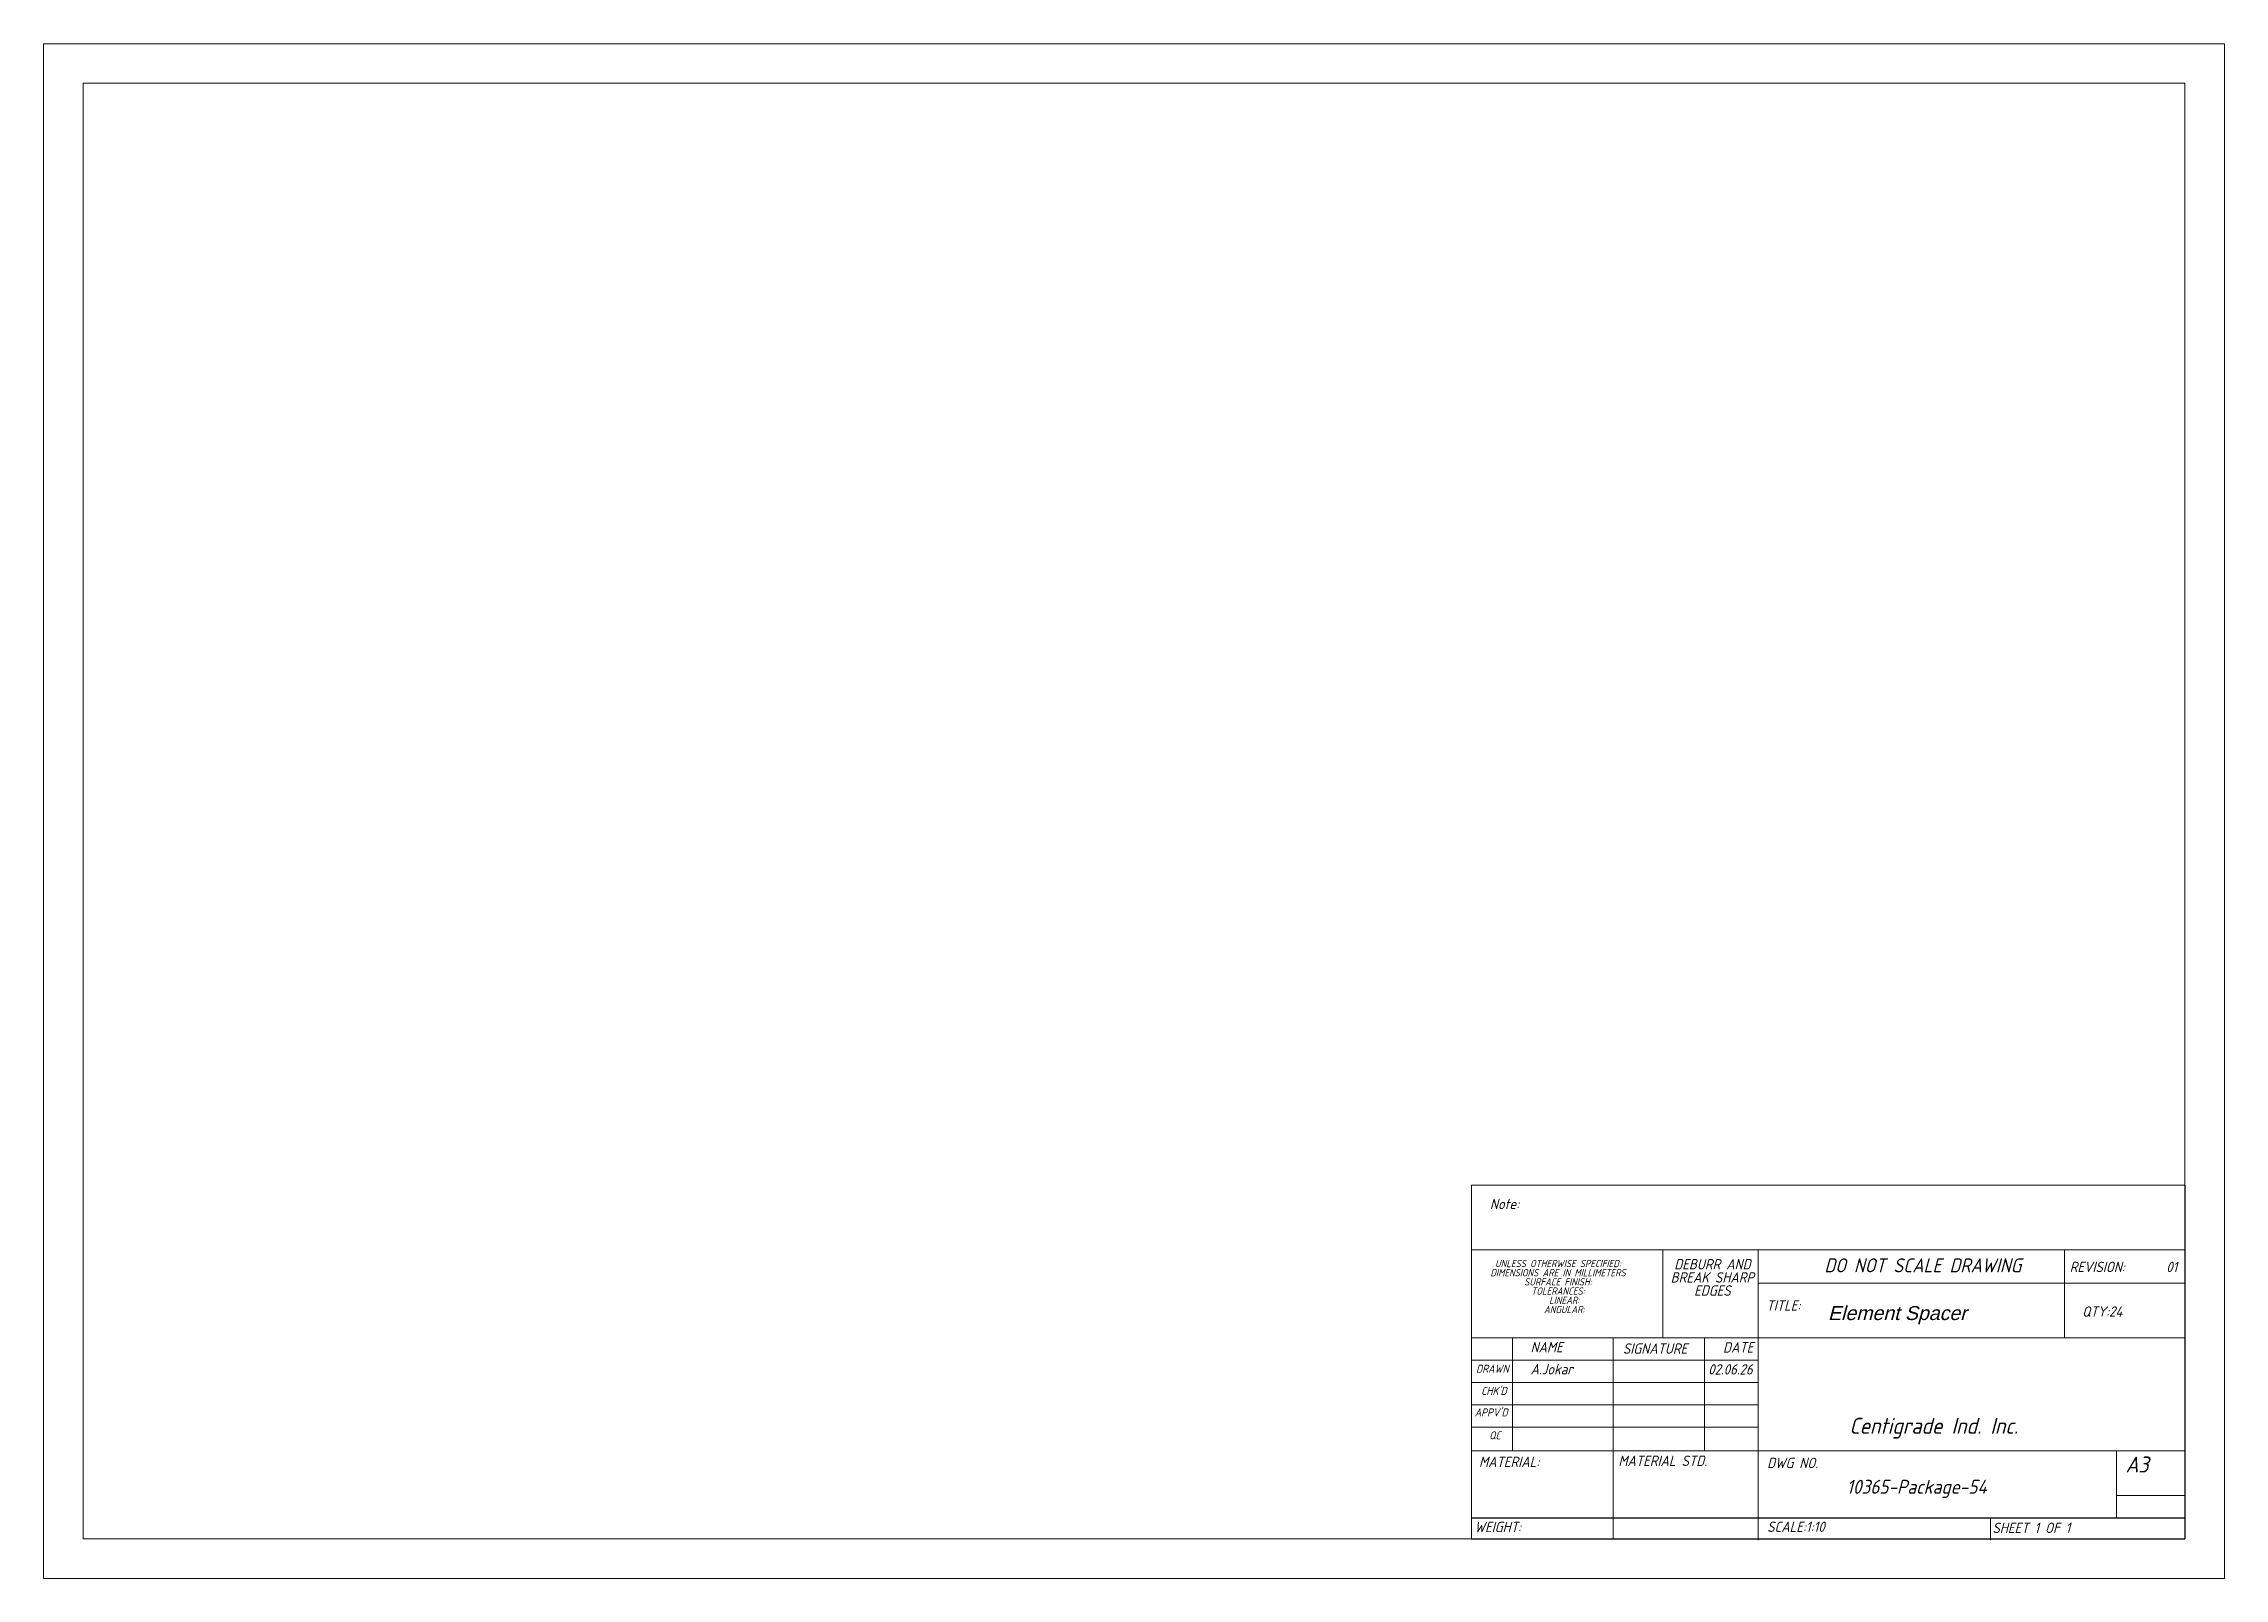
# Model space of a CAD drawing. Header units: inches. Extents: x 25 to 205, y 11 to 138.
import ezdxf

# ---------------------------------------------------------------- set-up
doc = ezdxf.new("R2010")
doc.units = ezdxf.units.IN
doc.header["$MEASUREMENT"] = 0
doc.linetypes.add('SLD-Solid', pattern=[0])
doc.styles.add('GENISO', font='geniso.shx', dxfattribs={"oblique": 15})

msp = doc.modelspace()

# ---------------------------------------------------------------- linework, layer by layer
at = {"color": 7, "linetype": 'SLD-Solid', "lineweight": 0}
for p, q in [((143.04, 43.43), (202.2, 43.43)), ((143.04, 43.43), (143.04, 38.05)), ((143.04, 38.05), (202.2, 38.05)), ((143.04, 38.05), (143.04, 14.09)), ((158.9, 38.05), (158.9, 30.76)), ((166.83, 38.05), (166.83, 13.98)), ((192.22, 30.76), (192.22, 38.05)), ((202.2, 35.28), (166.83, 35.28)), ((202.2, 30.76), (143.04, 30.76)), ((146.44, 30.76), (146.44, 21.39)), ((154.8, 30.76), (154.8, 14.09)), ((162.38, 30.76), (162.38, 21.39)), ((166.83, 14.09), (166.83, 30.76)), ((166.83, 28.9), (143.04, 28.9)), ((166.83, 27.05), (143.04, 27.05)), ((166.83, 25.2), (143.04, 25.2)), ((166.83, 23.35), (143.04, 23.35)), ((147.57, 21.39), (143.04, 21.39)), ((147.57, 21.39), (202.2, 21.39)), ((196.54, 15.83), (196.54, 21.39)), ((202.2, 17.68), (196.54, 17.68)), ((186.08, 13.98), (186.08, 15.83))]:
    msp.add_line(p, q, dxfattribs=at)
for p, q in [((202.2, 43.43), (202.2, 14.09)), ((143.04, 15.83), (202.2, 15.83)), ((143.04, 14.09), (202.2, 14.09))]:
    msp.add_line(p, q)
for points in [[(205.47, 10.82), (24.66, 10.82), (24.66, 138.04), (205.47, 138.04)], [(202.2, 14.09), (27.93, 14.09), (27.93, 134.78), (202.2, 134.78)]]:
    msp.add_lwpolyline(points, close=True, dxfattribs=at)

# ---------------------------------------------------------------- texts
at = {"attachment_point": 5, "style": 'GENISO'}
for s, insert, char_height in [('Note:', (145.79, 41.86), 0.859), ('DIMENSIONS ARE IN MILLIMETERS', (150.22, 36.16), 0.6013), ('UNLESS OTHERWISE SPECIFIED:', (150.22, 36.92), 0.6013), ('BREAK SHARP', (163.02, 35.77), 0.859), ('DEBURR AND', (163.02, 36.86), 0.859), ('DO NOT SCALE DRAWING', (180.47, 36.77), 1.1564), ('REVISION:       01', (197.11, 36.64), 0.859), ('SURFACE FINISH:', (150.22, 35.4), 0.6013), ('TOLERANCES:', (150.22, 34.64), 0.6013), ('EDGES', (163.02, 34.68), 0.859), ('ANGULAR:', (150.74, 33.11), 0.601), ('LINEAR:', (150.74, 33.87), 0.601), ('TITLE:', (168.91, 33.45), 0.859), ('{\\fArial|b0|i0|c0|p34;Element Spacer}', (178.35, 32.64), 1.1564), ('QTY:24  ', (195.35, 32.94), 0.859), ('NAME', (149.28, 29.99), 0.859), ('SIGNATURE', (158.27, 29.87), 0.859), ('DATE', (165.16, 29.97), 0.859), ('DRAWN', (144.78, 28.2), 0.661), ('A.Jokar', (149.7, 28.16), 0.859), ('02.06.26', (164.52, 28.15), 0.859), ("CHK'D", (144.91, 26.36), 0.661), ("APPV'D", (144.68, 24.58), 0.661), ('Centigrade Ind. Inc.', (181.37, 23.27), 1.3216), ('QC', (144.99, 22.68), 0.661), ('MATERIAL:', (146.17, 20.48), 0.859), ('MATERIAL STD.', (158.9, 20.57), 0.859), ('DWG NO.', (169.67, 20.39), 0.859), ('A3', (198.23, 20.26), 1.322), ('10365-Package-54', (179.96, 18.24), 1.1564), ('WEIGHT:', (145.23, 15.08), 0.859), ('SCALE:1:10', (169.95, 15.1), 0.859), ('SHEET 1 OF 1', (189.47, 15.01), 0.859)]:
    msp.add_mtext(s, dxfattribs=dict(at, insert=insert, char_height=char_height))

doc.saveas('drawing.dxf')
